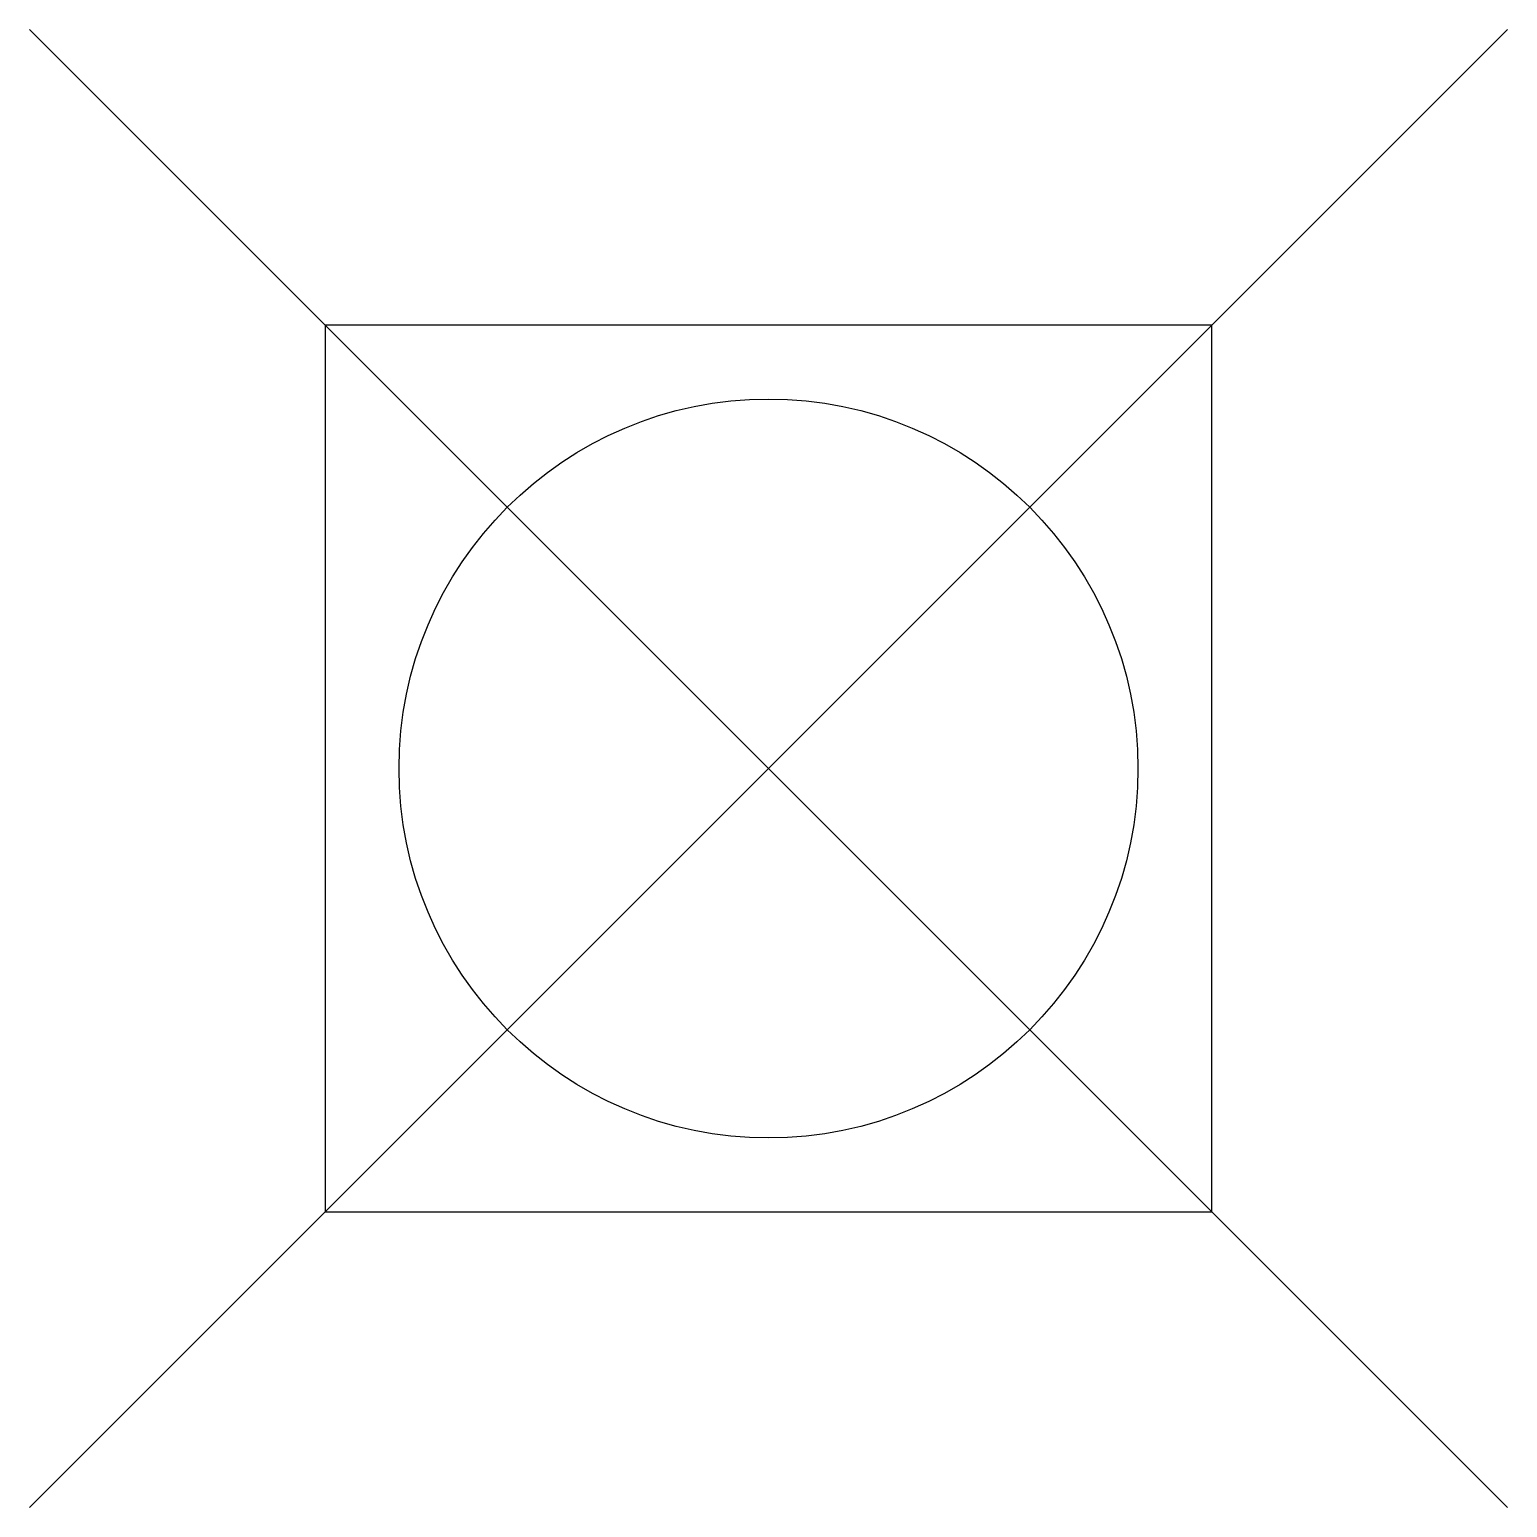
# Model space of a CAD drawing. Extents: x 0 to 100, y 0 to 100.
import ezdxf

# ---------------------------------------------------------------- set-up
doc = ezdxf.new("R2010")
doc.units = 0

msp = doc.modelspace()

# ---------------------------------------------------------------- linework, layer by layer
for p, q in [((0, 0), (100, 100)), ((100, 0), (0, 100)), ((80, 80), (20, 80)), ((20, 80), (20, 20)), ((80, 20), (80, 80)), ((20, 20), (80, 20))]:
    msp.add_line(p, q)
msp.add_circle((50, 50), 25)

doc.saveas('drawing.dxf')
